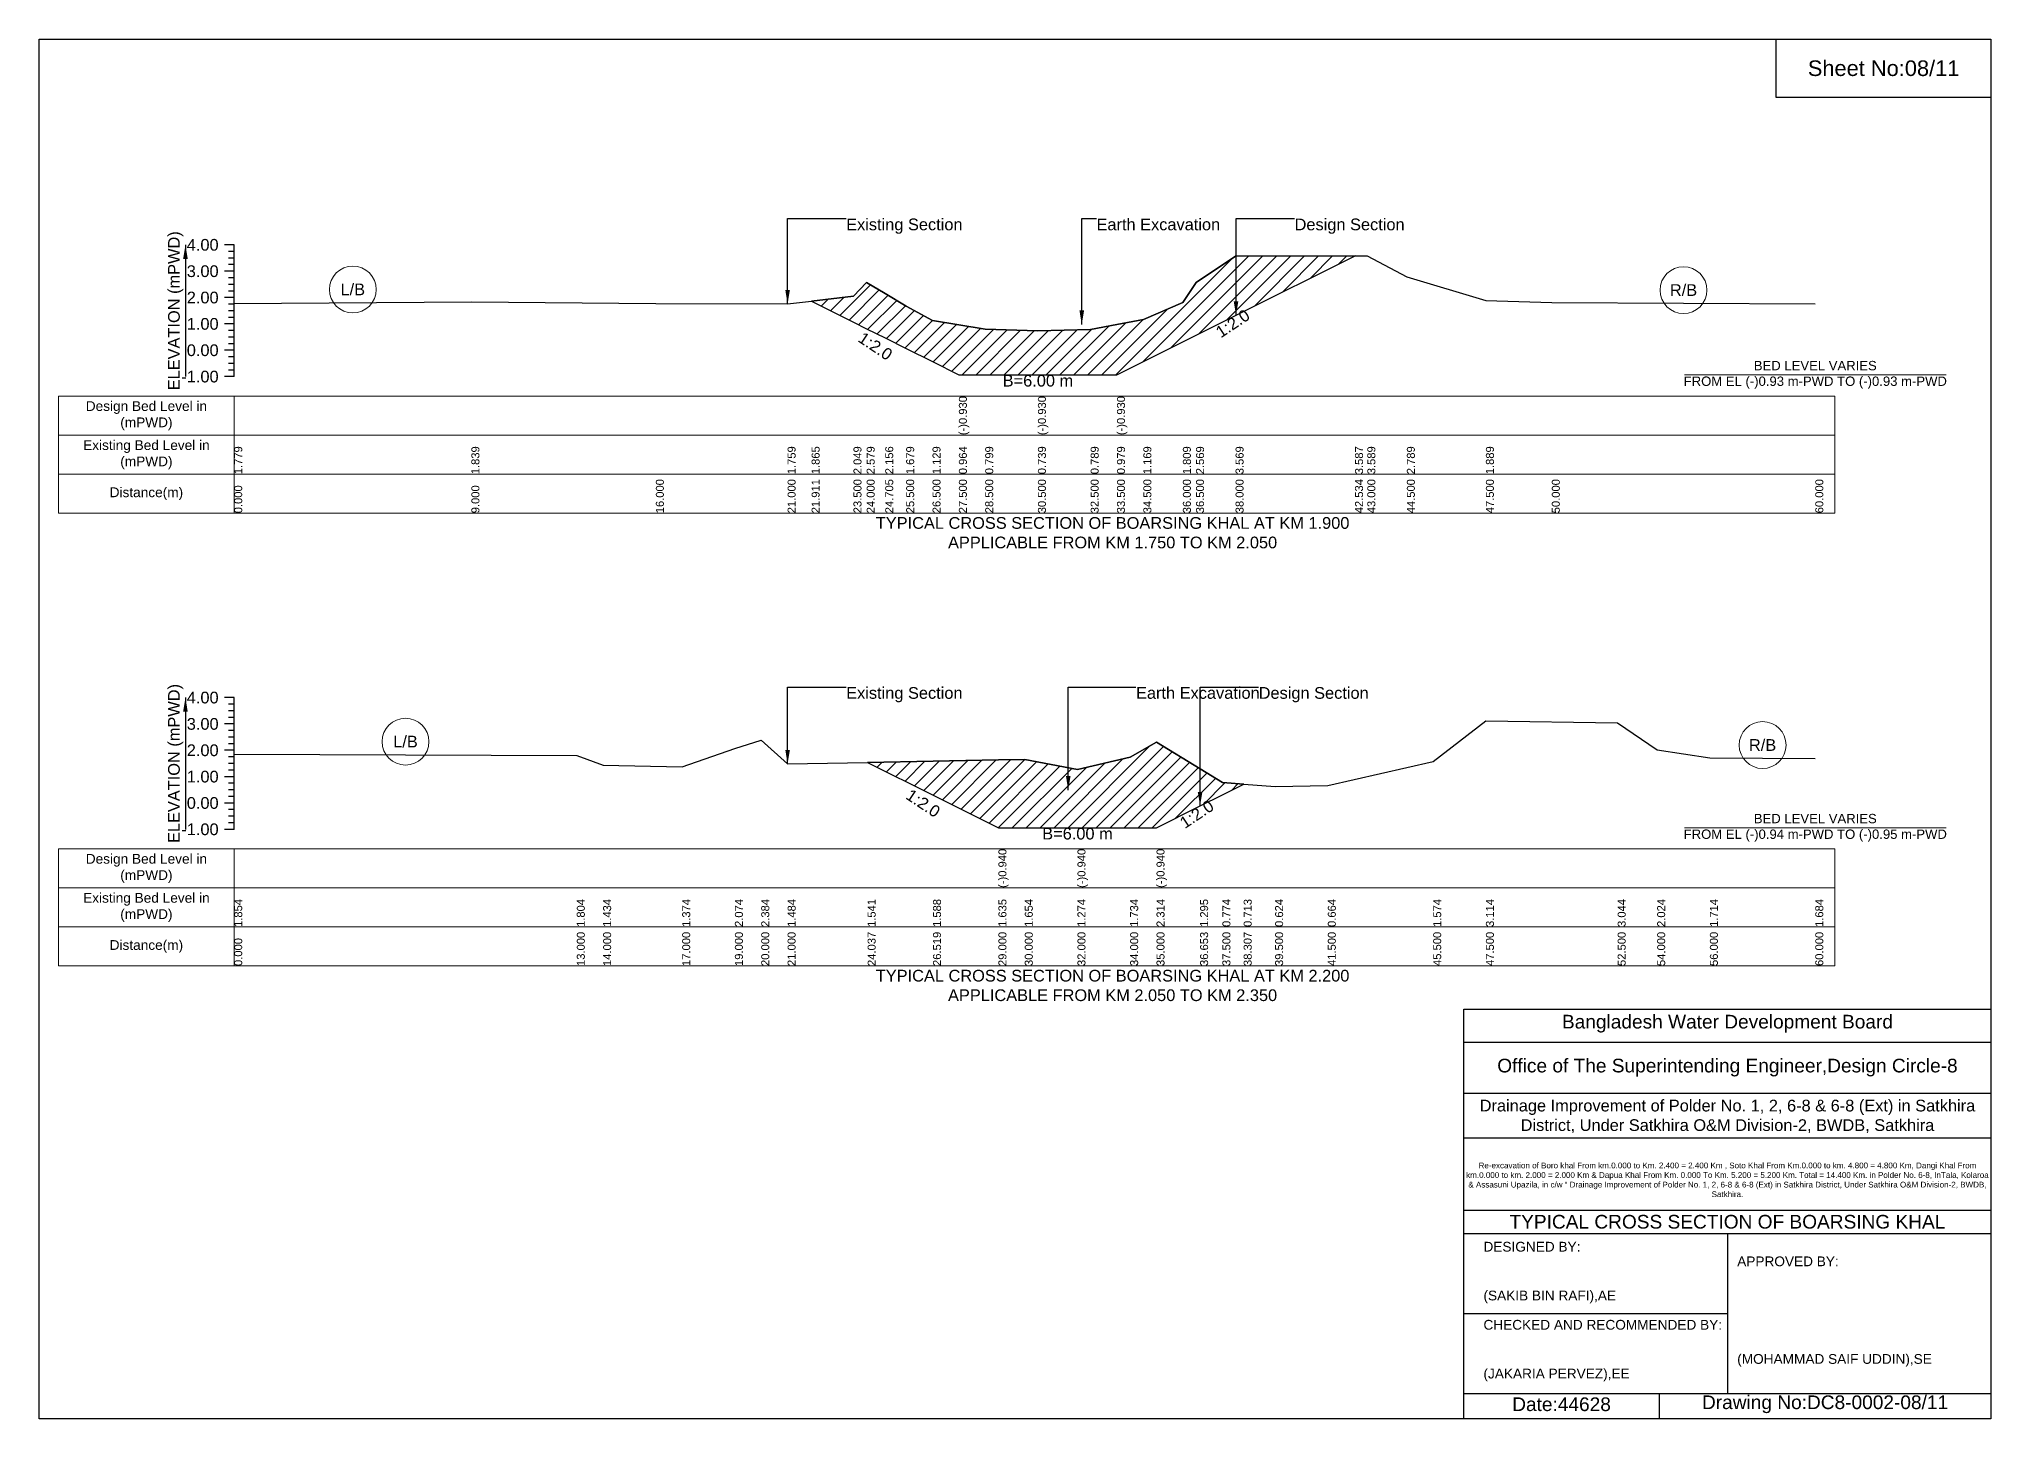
# Model space of a CAD drawing. Header units: inches. Extents: x 91000 to 268000, y -5656 to 20000.
# Drawn here: x 170000 to 178000, y 14344 to 20000 of the extents above; entities that cross this region are included whole.
import ezdxf

# ---------------------------------------------------------------- set-up
doc = ezdxf.new("R2010")
doc.units = ezdxf.units.IN
doc.header["$LTSCALE"] = 7
doc.header["$MEASUREMENT"] = 0
for name, color, linetype, lineweight in [('Cross section Data Border', 7, 'Continuous', 9), ('Cross Section Labels', 7, 'Continuous', 9), ('Existing_Bed_Level for Xsection', 7, 'Continuous', 25)]:
    doc.layers.add(name, color=color, linetype=linetype, lineweight=lineweight)
doc.styles.get("Standard").update_dxf_attribs({"font": 'arial.ttf'})
doc.dimstyles.get("Standard").update_dxf_attribs({"dimtxt": 0.18, "dimasz": 0.18, "dimexe": 0.18, "dimexo": 0.0625, "dimgap": 0.09, "dimtad": 0, "dimtih": 1, "dimtoh": 1, "dimdec": 4, "dimzin": 0, "dimdsep": 46, "dimtxsty": 'Standard', "dimcen": 0.09, "dimadec": 0, "dimazin": 0, "dimtfac": 1, "dimtdec": 4, "dimtofl": 0, "dimtmove": 0, "dimatfit": 3, "dimfxl": 1, "dimtolj": 1, "dimtzin": 0, "dimarcsym": 0})

msp = doc.modelspace()

# ---------------------------------------------------------------- hatches: boundary and pattern name
at = {"layer": 'Existing_Bed_Level for Xsection'}
h = msp.add_hatch(dxfattribs=at)
h.set_pattern_fill('ANSI31', color=256, scale=324, style=0)
h.paths.add_polyline_path([(173166.4, 18925.6), (173338, 18839.7), (173392, 18812.7), (173468.2, 18774.7), (173554, 18731.7), (173662, 18677.7), (173770, 18623.7), (173878, 18623.7), (174094, 18623.7), (174310, 18623.7), (174418, 18623.7), (174526, 18677.7), (174688, 18758.7), (174742, 18785.7), (174904, 18866.7), (174905.9, 18867.7), (175393.7, 19111.6), (174905.9, 19109.6), (174904, 19109.6), (174742, 19001.6), (174688, 18919.6), (174526, 18850.4), (174418, 18829.9), (174310, 18809.4), (174094, 18804), (173878, 18810.5), (173770, 18828.3), (173662, 18846.1), (173554, 18905.5), (173468.2, 18957), (173392, 19002.7), (173338, 18945.5)])
h = msp.add_hatch(dxfattribs=at)
h.set_pattern_fill('ANSI31', color=256, scale=324, style=0)
h.paths.add_polyline_path([(173396, 17035.1), (173664, 16901.1), (173932, 16767.1), (174040, 16767.1), (174256, 16767.1), (174472, 16767.1), (174580, 16767.1), (174758.6, 16856.4), (174850, 16902.1), (174937.2, 16945.7), (174850, 16952.2), (174758.6, 17008.5), (174580, 17118.5), (174472, 17055.9), (174256, 17006.2), (174040, 17047.2), (173932, 17045.2), (173664, 17040.1)])

# ---------------------------------------------------------------- linework, layer by layer
for points in [[(170000, 20000), (178000, 20000), (178000, 14344), (170000, 14344)], [(177120, 20000), (178000, 20000), (178000, 19760), (177120, 19760)]]:
    msp.add_lwpolyline(points, close=True)
for points in [[(175840, 14344), (175840, 16024), (178000, 16024)], [(175840, 15888), (178000, 15888)], [(175840, 15680), (178000, 15680)], [(175840, 15496), (178000, 15496)], [(175840, 15200), (178000, 15200)], [(175840, 15104), (178000, 15104)], [(176920, 15104), (176920, 14448)], [(175840, 14776), (176920, 14776)], [(175840, 14448), (178000, 14448)], [(176640, 14448), (176640, 14344)]]:
    msp.add_lwpolyline(points)
at = {"layer": 'Cross section Data Border'}
for points in [[(170080, 18536.2), (177360, 18536.2), (177360, 18056.2), (170080, 18056.2)], [(170080, 16680.6), (177360, 16680.6), (177360, 16200.6), (170080, 16200.6)]]:
    msp.add_lwpolyline(points, close=True, dxfattribs=at)
for points in [[(170800, 18536.2), (170800, 18056.2)], [(170080, 18376.2), (177360, 18376.2)], [(170080, 18216.2), (177360, 18216.2)], [(170800, 16680.6), (170800, 16200.6)], [(170080, 16520.6), (177360, 16520.6)], [(170080, 16360.6), (177360, 16360.6)]]:
    msp.add_lwpolyline(points, dxfattribs=at)
at = {"layer": 'Cross Section Labels'}
for points in [[(176744.2, 18623.7), (177815.8, 18623.7)], [(176744.2, 16767.1), (177815.8, 16767.1)]]:
    msp.add_lwpolyline(points, dxfattribs=at)
for centre in [(171286, 18973.6), (176740, 18970.9), (171502, 17120.1), (177064, 17106.1)]:
    msp.add_circle(centre, 96, dxfattribs=at)
at = {"layer": 'Existing_Bed_Level for Xsection'}
for points in [[(170800, 19156.2), (170760, 19156.2)], [(170800, 19129.2), (170776, 19129.2)], [(170800, 18616.2), (170800, 18724.2), (170800, 18832.2), (170800, 18940.2), (170800, 19048.2), (170800, 19156.2)], [(170800, 19048.2), (170760, 19048.2)], [(170800, 19102.2), (170776, 19102.2)], [(170800, 19075.2), (170776, 19075.2)], [(170800, 18916.3), (171772, 18922.8), (172528, 18916.3), (173068, 18914.2), (173166.4, 18925.6), (173338, 18945.5), (173392, 19002.7), (173468.2, 18957), (173554, 18905.5), (173662, 18846.1), (173770, 18828.3), (173770, 18828.3), (173878, 18810.5), (174094, 18804), (174094, 18804), (174310, 18809.4), (174418, 18829.9), (174418, 18829.9), (174526, 18850.4), (174688, 18919.6), (174742, 19001.6), (174904, 19109.6), (174905.9, 19109.6), (175393.7, 19111.6), (175444, 19111.8), (175606, 19025.4), (175930, 18928.2), (176200, 18919.6), (177280, 18914.2)], [(170800, 19021.2), (170776, 19021.2)], [(170800, 18994.2), (170776, 18994.2)], [(170800, 18967.2), (170776, 18967.2)], [(170800, 18940.2), (170760, 18940.2)], [(170800, 18913.2), (170776, 18913.2)], [(170800, 18886.2), (170776, 18886.2)], [(170800, 18832.2), (170760, 18832.2)], [(170800, 18859.2), (170776, 18859.2)], [(170800, 18805.2), (170776, 18805.2)], [(170800, 18724.2), (170760, 18724.2)], [(170800, 18778.2), (170776, 18778.2)], [(170800, 18751.2), (170776, 18751.2)], [(170800, 18697.2), (170776, 18697.2)], [(170800, 18670.2), (170776, 18670.2)], [(170800, 18643.2), (170776, 18643.2)], [(170800, 18616.2), (170760, 18616.2)], [(170800, 17300.6), (170760, 17300.6)], [(170800, 16760.6), (170800, 16868.6), (170800, 16976.6), (170800, 17084.6), (170800, 17192.6), (170800, 17300.6)], [(170800, 17273.6), (170776, 17273.6)], [(170800, 17246.6), (170776, 17246.6)], [(170800, 17219.6), (170776, 17219.6)], [(170800, 17068.8), (172204, 17063.4), (172312, 17023.5), (172636, 17017), (172852, 17092.6), (172960, 17126.1), (173068, 17028.9), (173396, 17035.1), (173664, 17040.1), (173932, 17045.2), (173932, 17045.2), (174040, 17047.2), (174256, 17006.2), (174256, 17006.2), (174472, 17055.9), (174580, 17118.5), (174580, 17118.5), (174758.6, 17008.5), (174850, 16952.2), (174937.2, 16945.7), (175066, 16936), (175282, 16940.3), (175714, 17038.6), (175930, 17204.9), (176470, 17197.4), (176632, 17087.2), (176848, 17053.7), (177280, 17050.5)], [(170800, 17192.6), (170760, 17192.6)], [(170800, 17165.6), (170776, 17165.6)], [(170800, 17138.6), (170776, 17138.6)], [(170800, 17084.6), (170760, 17084.6)], [(170800, 17111.6), (170776, 17111.6)], [(170800, 17057.6), (170776, 17057.6)], [(170800, 16976.6), (170760, 16976.6)], [(170800, 17030.6), (170776, 17030.6)], [(170800, 17003.6), (170776, 17003.6)], [(170800, 16949.6), (170776, 16949.6)], [(170800, 16922.6), (170776, 16922.6)], [(170800, 16895.6), (170776, 16895.6)], [(170800, 16868.6), (170760, 16868.6)], [(170800, 16841.6), (170776, 16841.6)], [(170800, 16814.6), (170776, 16814.6)], [(170800, 16760.6), (170760, 16760.6)], [(170800, 16787.6), (170776, 16787.6)]]:
    msp.add_lwpolyline(points, dxfattribs=at)
for points in [[(173166.4, 18925.6), (173338, 18839.7), (173392, 18812.7), (173468.2, 18774.7), (173554, 18731.7), (173662, 18677.7), (173770, 18623.7), (173770, 18623.7), (173878, 18623.7), (174094, 18623.7), (174094, 18623.7), (174310, 18623.7), (174418, 18623.7), (174418, 18623.7), (174526, 18677.7), (174688, 18758.7), (174742, 18785.7), (174904, 18866.7), (174905.9, 18867.7), (175393.7, 19111.6), (175393.7, 19111.6), (175393.7, 19111.6), (174905.9, 19109.6), (174904, 19109.6), (174742, 19001.6), (174688, 18919.6), (174526, 18850.4), (174418, 18829.9), (174418, 18829.9), (174310, 18809.4), (174094, 18804), (174094, 18804), (173878, 18810.5), (173770, 18828.3), (173770, 18828.3), (173662, 18846.1), (173554, 18905.5), (173468.2, 18957), (173392, 19002.7), (173338, 18945.5)], [(173396, 17035.1), (173396, 17035.1), (173664, 16901.1), (173932, 16767.1), (173932, 16767.1), (174040, 16767.1), (174256, 16767.1), (174256, 16767.1), (174472, 16767.1), (174580, 16767.1), (174580, 16767.1), (174758.6, 16856.4), (174850, 16902.1), (174937.2, 16945.7), (174850, 16952.2), (174758.6, 17008.5), (174580, 17118.5), (174580, 17118.5), (174472, 17055.9), (174256, 17006.2), (174256, 17006.2), (174040, 17047.2), (173932, 17045.2), (173932, 17045.2), (173664, 17040.1), (173396, 17035.1)]]:
    msp.add_lwpolyline(points, close=True, dxfattribs=at)

# ---------------------------------------------------------------- texts
at = {"attachment_point": 5}
for s, insert, char_height in [('Sheet No:08/11', (177560, 19880), 64), ('Bangladesh Water Development Board', (176920, 15964), 56), ('Office of The Superintending Engineer,Design Circle-8', (176920, 15784), 56)]:
    msp.add_mtext(s, dxfattribs=dict(at, insert=insert, char_height=char_height))
for s, insert, char_height, width, attachment_point in [('Drainage Improvement of Polder No. 1, 2, 6-8 & 6-8 (Ext) in Satkhira District, Under Satkhira O&M Division-2, BWDB, Satkhira', (176920, 15584), 48, 2240, 5), ('Re-excavation of Boro khal From km.0.000 to Km. 2.400 = 2.400 Km , Soto Khal From Km.0.000 to km. 4.800 = 4.800 Km, Dangi Khal From km.0.000 to km. 2.000 = 2.000 Km & Dapua Khal From Km. 0.000 To Km. 5.200 = 5.200 Km. Total = 14.400 Km. in Polder No. 6-8, InTala, Kolaroa & Assasuni Upazila, in c/w “ Drainage Improvement of Polder No. 1, 2, 6-8 & 6-8 (Ext) in Satkhira District, Under Satkhira O&M Division-2, BWDB, Satkhira.', (176920, 15324), 23.565, 2160, 5), ('TYPICAL CROSS SECTION OF BOARSING KHAL', (176920, 15152), 56, 2240, 5), ('DESIGNED BY:^J^J^J(SAKIB BIN RAFI),AE', (175920, 14944), 40, 1120, 4), ('APPROVED BY:^J^J^J^J^J^J(MOHAMMAD SAIF UDDIN),SE', (176960, 14784), 40, 1120, 4), ('CHECKED AND RECOMMENDED BY:^J^J^J(JAKARIA PERVEZ),EE', (175920, 14624), 40, 1120, 4), ('Date:44628', (176240, 14404), 56, 1120, 5), ('Drawing No:DC8-0002-08/11', (177320, 14404), 56, 1760, 5)]:
    msp.add_mtext(s, dxfattribs=dict(insert=insert, char_height=char_height, width=width, attachment_point=attachment_point))
at = {"layer": 'Cross section Data Border', "char_height": 40, "width": 640, "attachment_point": 5}
for s, insert in [('Design Bed Level in (mPWD)', (170440, 18456.2)), ('Existing Bed Level in (mPWD)', (170440, 18296.2)), ('Distance(m)', (170440, 18136.2)), ('Design Bed Level in (mPWD)', (170440, 16600.6)), ('Existing Bed Level in (mPWD)', (170440, 16440.6)), ('Distance(m)', (170440, 16280.6))]:
    msp.add_mtext(s, dxfattribs=dict(at, insert=insert))
at = {"layer": 'Cross Section Labels'}
for s, insert, char_height, attachment_point in [('Existing Section', (173308, 19264.2), 48, 1), ('Earth Excavation', (174334, 19264.2), 48, 1), ('Design Section', (175145.9, 19264.2), 48, 1), ('L/B', (171286, 18973.6), 48, 5), ('R/B', (176740, 18970.9), 48, 5), ('BED LEVEL VARIES ^JFROM EL (-)0.93 m-PWD TO (-)0.93 m-PWD', (177280, 18623.7), 38.4, 5), ('B=6.00 m', (174094, 18623.7), 48, 2), ('TYPICAL CROSS SECTION OF BOARSING KHAL AT KM 1.900^JAPPLICABLE FROM KM 1.750 TO KM 2.050', (174400, 17976.2), 48, 5), ('Existing Section', (173308, 17343.8), 48, 1), ('Earth Excavation', (174496, 17343.8), 48, 1), ('Design Section', (174998.6, 17343.8), 48, 1), ('L/B', (171502, 17120.1), 48, 5), ('R/B', (177064, 17106.1), 48, 5), ('BED LEVEL VARIES ^JFROM EL (-)0.94 m-PWD TO (-)0.95 m-PWD', (177280, 16767.1), 38.4, 5), ('B=6.00 m', (174256, 16767.1), 48, 2), ('TYPICAL CROSS SECTION OF BOARSING KHAL AT KM 2.200^JAPPLICABLE FROM KM 2.050 TO KM 2.350', (174400, 16120.6), 48, 5)]:
    msp.add_mtext(s, dxfattribs=dict(at, insert=insert, char_height=char_height, attachment_point=attachment_point))
at = {"layer": 'Cross Section Labels', "char_height": 48, "attachment_point": 2}
for insert, rotation in [((174878.9, 18854.2), 33.69007), ((173441.2, 18761.2), 326.30993), ((173637, 16887.6), 326.30993), ((174731.6, 16842.9), 33.69007)]:
    msp.add_mtext('1:2.0', dxfattribs=dict(at, insert=insert, rotation=rotation))
at = {"layer": 'Existing_Bed_Level for Xsection', "rotation": 90}
for s, insert, char_height, attachment_point in [('ELEVATION (mPWD)', (170560, 18886.2), 48, 5), ('(-)0.930', (173770, 18376.2), 32.8, 1), ('(-)0.930', (174094, 18376.2), 32.8, 1), ('(-)0.930', (174418, 18376.2), 32.8, 1), ('1.779', (170800, 18216.2), 32.8, 1), ('1.839', (171772, 18216.2), 32.8, 1), ('1.759', (173068, 18216.2), 32.8, 1), ('1.865', (173166.4, 18216.2), 32.8, 1), ('2.049', (173338, 18216.2), 32.8, 1), ('2.579', (173392, 18216.2), 32.8, 1), ('2.156', (173468.2, 18216.2), 32.8, 1), ('1.679', (173554, 18216.2), 32.8, 1), ('1.129', (173662, 18216.2), 32.8, 1), ('0.964', (173770, 18216.2), 32.8, 1), ('0.799', (173878, 18216.2), 32.8, 1), ('0.739', (174094, 18216.2), 32.8, 1), ('0.789', (174310, 18216.2), 32.8, 1), ('0.979', (174418, 18216.2), 32.8, 1), ('1.169', (174526, 18216.2), 32.8, 1), ('1.809', (174688, 18216.2), 32.8, 1), ('2.569', (174742, 18216.2), 32.8, 1), ('3.569', (174904, 18216.2), 32.8, 1), ('3.587', (175393.7, 18216.2), 32.8, 1), ('3.589', (175444, 18216.2), 32.8, 1), ('2.789', (175606, 18216.2), 32.8, 1), ('1.889', (175930, 18216.2), 32.8, 1), ('0.000', (170800, 18056.2), 32.8, 1), ('9.000', (171772, 18056.2), 32.8, 1), ('16.000', (172528, 18056.2), 32.8, 1), ('21.000', (173068, 18056.2), 32.8, 1), ('21.911', (173166.4, 18056.2), 32.8, 1), ('23.500', (173338, 18056.2), 32.8, 1), ('24.000', (173392, 18056.2), 32.8, 1), ('24.705', (173468.2, 18056.2), 32.8, 1), ('25.500', (173554, 18056.2), 32.8, 1), ('26.500', (173662, 18056.2), 32.8, 1), ('27.500', (173770, 18056.2), 32.8, 1), ('28.500', (173878, 18056.2), 32.8, 1), ('30.500', (174094, 18056.2), 32.8, 1), ('32.500', (174310, 18056.2), 32.8, 1), ('33.500', (174418, 18056.2), 32.8, 1), ('34.500', (174526, 18056.2), 32.8, 1), ('36.000', (174688, 18056.2), 32.8, 1), ('36.500', (174742, 18056.2), 32.8, 1), ('38.000', (174904, 18056.2), 32.8, 1), ('42.534', (175393.7, 18056.2), 32.8, 1), ('43.000', (175444, 18056.2), 32.8, 1), ('44.500', (175606, 18056.2), 32.8, 1), ('47.500', (175930, 18056.2), 32.8, 1), ('50.000', (176200, 18056.2), 32.8, 1), ('60.000', (177280, 18056.2), 32.8, 1), ('ELEVATION (mPWD)', (170560, 17030.6), 48, 5), ('(-)0.940', (173932, 16520.6), 32.8, 1), ('(-)0.940', (174256, 16520.6), 32.8, 1), ('(-)0.940', (174580, 16520.6), 32.8, 1), ('1.854', (170800, 16360.6), 32.8, 1), ('1.804', (172204, 16360.6), 32.8, 1), ('1.434', (172312, 16360.6), 32.8, 1), ('1.374', (172636, 16360.6), 32.8, 1), ('2.074', (172852, 16360.6), 32.8, 1), ('2.384', (172960, 16360.6), 32.8, 1), ('1.484', (173068, 16360.6), 32.8, 1), ('1.541', (173396, 16360.6), 32.8, 1), ('1.588', (173664, 16360.6), 32.8, 1), ('1.635', (173932, 16360.6), 32.8, 1), ('1.654', (174040, 16360.6), 32.8, 1), ('1.274', (174256, 16360.6), 32.8, 1), ('1.734', (174472, 16360.6), 32.8, 1), ('2.314', (174580, 16360.6), 32.8, 1), ('1.295', (174758.6, 16360.6), 32.8, 1), ('0.774', (174850, 16360.6), 32.8, 1), ('0.713', (174937.2, 16360.6), 32.8, 1), ('0.624', (175066, 16360.6), 32.8, 1), ('0.664', (175282, 16360.6), 32.8, 1), ('1.574', (175714, 16360.6), 32.8, 1), ('3.114', (175930, 16360.6), 32.8, 1), ('3.044', (176470, 16360.6), 32.8, 1), ('2.024', (176632, 16360.6), 32.8, 1), ('1.714', (176848, 16360.6), 32.8, 1), ('1.684', (177280, 16360.6), 32.8, 1), ('13.000', (172204, 16200.6), 32.8, 1), ('14.000', (172312, 16200.6), 32.8, 1), ('17.000', (172636, 16200.6), 32.8, 1), ('19.000', (172852, 16200.6), 32.8, 1), ('20.000', (172960, 16200.6), 32.8, 1), ('21.000', (173068, 16200.6), 32.8, 1), ('24.037', (173396, 16200.6), 32.8, 1), ('26.519', (173664, 16200.6), 32.8, 1), ('29.000', (173932, 16200.6), 32.8, 1), ('30.000', (174040, 16200.6), 32.8, 1), ('32.000', (174256, 16200.6), 32.8, 1), ('34.000', (174472, 16200.6), 32.8, 1), ('35.000', (174580, 16200.6), 32.8, 1), ('36.653', (174758.6, 16200.6), 32.8, 1), ('37.500', (174850, 16200.6), 32.8, 1), ('38.307', (174937.2, 16200.6), 32.8, 1), ('39.500', (175066, 16200.6), 32.8, 1), ('41.500', (175282, 16200.6), 32.8, 1), ('45.500', (175714, 16200.6), 32.8, 1), ('47.500', (175930, 16200.6), 32.8, 1), ('52.500', (176470, 16200.6), 32.8, 1), ('54.000', (176632, 16200.6), 32.8, 1), ('56.000', (176848, 16200.6), 32.8, 1), ('60.000', (177280, 16200.6), 32.8, 1), ('0.000', (170800, 16200.6), 32.8, 1)]:
    msp.add_mtext(s, dxfattribs=dict(at, insert=insert, char_height=char_height, attachment_point=attachment_point))
at = {"layer": 'Existing_Bed_Level for Xsection', "char_height": 48, "attachment_point": 6}
for s, insert in [('4.00', (170736, 19156.2)), ('3.00', (170736, 19048.2)), ('2.00', (170736, 18940.2)), ('1.00', (170736, 18832.2)), ('0.00', (170736, 18724.2)), ('-1.00', (170736, 18616.2)), ('4.00', (170736, 17300.6)), ('3.00', (170736, 17192.6)), ('2.00', (170736, 17084.6)), ('1.00', (170736, 16976.6)), ('0.00', (170736, 16868.6)), ('-1.00', (170736, 16760.6))]:
    msp.add_mtext(s, dxfattribs=dict(at, insert=insert))

# ---------------------------------------------------------------- leaders
at = {"layer": 'Cross Section Labels', "annotation_type": 0, "has_hookline": 1, "hookline_direction": 0}
for points, text_width in [([(173068, 18914.2), (173068, 19264.2), (173307.9, 19264.2)], 467.2), ([(174273.6, 18829.9), (174273.6, 19264.2), (174333.9, 19264.2)], 497), ([(174905.9, 18867.7), (174905.9, 19264.2), (175145.8, 19264.2)], 441.2), ([(173068, 17028.9), (173068, 17343.8), (173307.9, 17343.8)], 467.2), ([(174218.2, 16921.7), (174218.2, 17343.8), (174495.9, 17343.8)], 497), ([(174758.6, 16856.4), (174758.6, 17343.8), (174998.5, 17343.8)], 441.2)]:
    msp.add_leader(points, dimstyle='Standard', override={"dimasz": 57.6}, dxfattribs=dict(at, text_width=text_width))
at = {"layer": 'Existing_Bed_Level for Xsection'}
for points in [[(170600, 19156.2), (170600, 18616.2)], [(170600, 17300.6), (170600, 16760.6)]]:
    msp.add_leader(points, dimstyle='Standard', override={"dimasz": 57.6}, dxfattribs=at)

doc.saveas('drawing.dxf')
